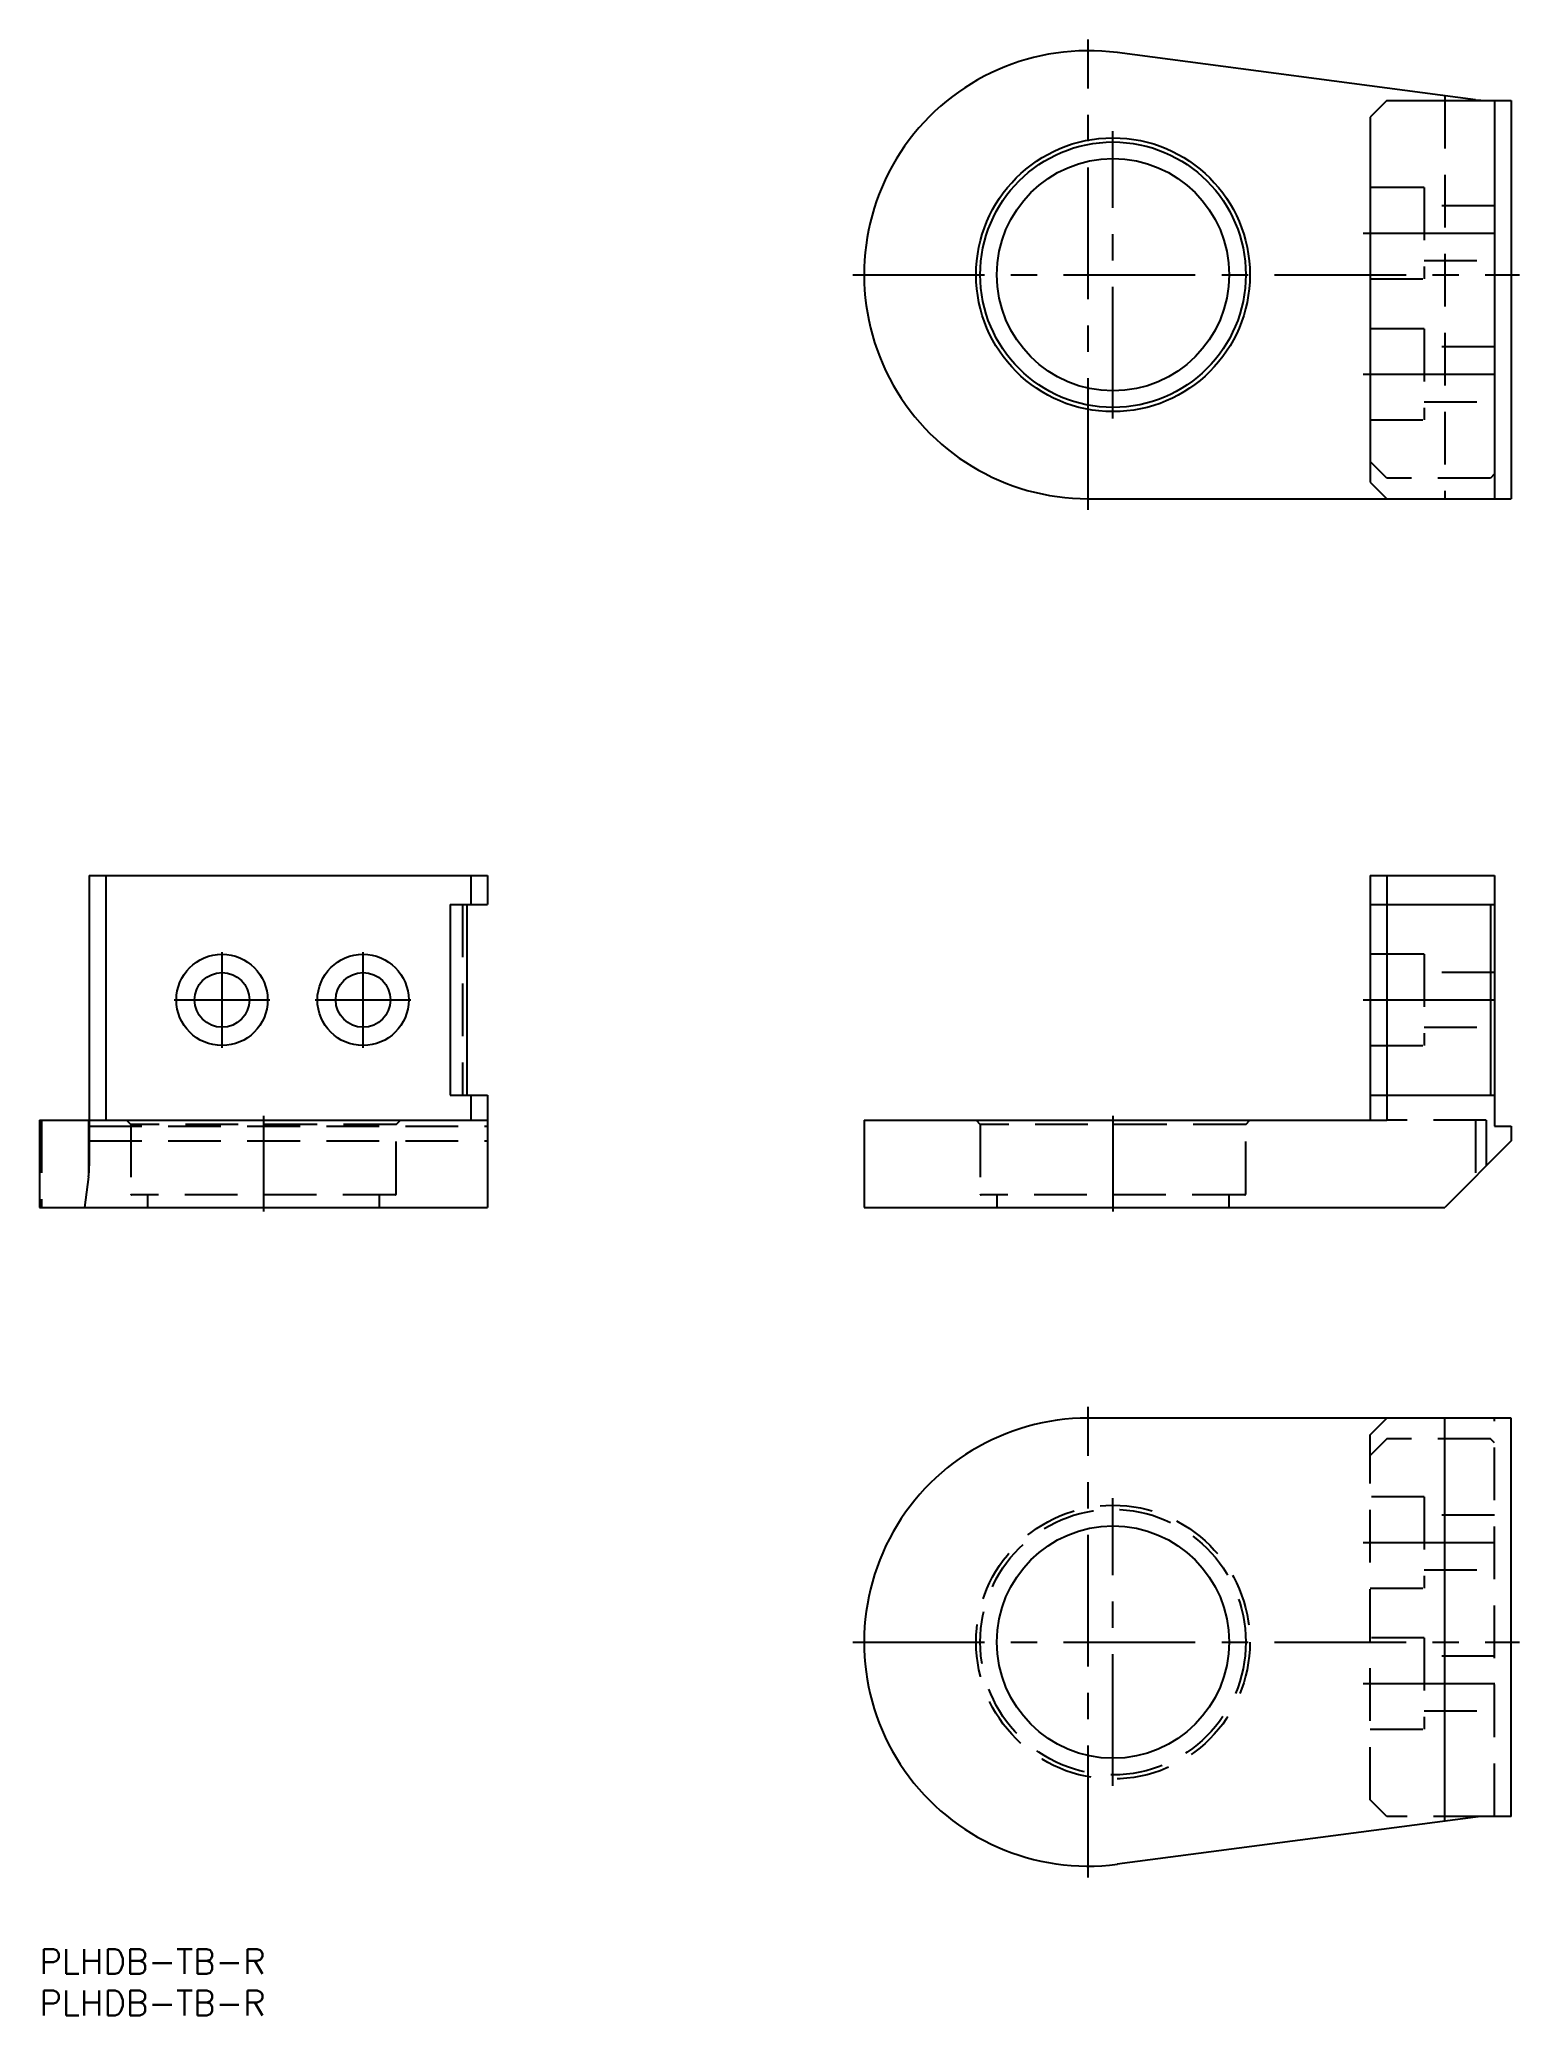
# Model space of a CAD drawing. Extents: x 0 to 178, y -8 to 230.
import ezdxf

# ---------------------------------------------------------------- set-up
doc = ezdxf.new("R2010")
doc.units = 0
doc.header["$LTSCALE"] = 0.5
doc.linetypes.add('CENTER', pattern=[50.8, 31.75, -6.35, 6.35, -6.35])
doc.linetypes.add('DASHED', pattern=[19.05, 12.7, -6.35])
for name, color, linetype in [('MSM_CENTER', 1, 'CENTER'), ('MSM_CONTINUOUS', 7, 'CONTINUOUS'), ('MSM_DASHED', 4, 'DASHED'), ('MSM_PART_NUMBER', 7, 'CONTINUOUS')]:
    doc.layers.add(name, color=color, linetype=linetype)
doc.styles.get("Standard").update_dxf_attribs({"font": 'txt.shx', "height": 3, "bigfont": 'bigfont.shx'})

msp = doc.modelspace()

# ---------------------------------------------------------------- linework, layer by layer
at = {"layer": 'MSM_CENTER'}
for p, q in [((126.4, 173.45), (126.4, 230.15)), ((129.4, 184.47), (129.4, 219.12)), ((159.55, 206.8), (178.25, 206.8)), ((98.05, 201.8), (178.4, 201.8)), ((159.55, 189.8), (178.25, 189.8)), ((22, 108.62), (22, 120.17)), ((39, 108.62), (39, 120.17)), ((16.22, 114.4), (27.78, 114.4)), ((33.23, 114.4), (44.77, 114.4)), ((159.55, 114.4), (178.25, 114.4)), ((27, 100.42), (27, 88.88)), ((129.4, 100.42), (129.4, 88.88)), ((126.4, 8.65), (126.4, 65.35)), ((129.4, 19.68), (129.4, 54.33)), ((159.55, 49), (178.25, 49)), ((98.05, 37), (178.4, 37)), ((159.55, 32), (178.25, 32))]:
    msp.add_line(p, q, dxfattribs=at)
at = {"layer": 'MSM_CONTINUOUS'}
for p, q in [((173.09, 222.89), (129.92, 228.57)), ((162.4, 222.8), (160.4, 220.8)), ((162.4, 222.8), (177.4, 222.8)), ((175.4, 222.8), (175.4, 174.8)), ((177.4, 222.8), (177.4, 174.8)), ((160.4, 220.8), (160.4, 176.8)), ((160.4, 176.8), (162.4, 174.8)), ((126.4, 174.8), (177.4, 174.8)), ((6, 129.4), (6, 99.9)), ((6, 129.4), (54, 129.4)), ((8, 129.4), (8, 99.9)), ((52, 129.4), (52, 125.9)), ((54, 129.4), (54, 125.9)), ((160.4, 129.4), (175.4, 129.4)), ((160.4, 129.4), (160.4, 99.9)), ((162.4, 129.4), (162.4, 99.9)), ((175.4, 129.4), (175.4, 99.2)), ((49.5, 125.9), (54, 125.9)), ((49.5, 125.9), (49.5, 102.9)), ((51.5, 125.9), (51.5, 102.9)), ((160.4, 125.9), (175.4, 125.9)), ((174.9, 125.9), (174.9, 102.9)), ((49.5, 102.9), (54, 102.9)), ((52, 102.9), (52, 99.9)), ((54, 102.9), (54, 89.4)), ((160.4, 102.9), (175.4, 102.9)), ((0, 99.9), (0, 89.4)), ((0, 99.9), (54, 99.9)), ((99.4, 99.9), (99.4, 89.4)), ((99.4, 99.9), (162.4, 99.9)), ((175.4, 99.2), (177.4, 99.2)), ((177.4, 99.2), (177.4, 97.4)), ((177.4, 97.4), (169.4, 89.4)), ((0, 89.4), (54, 89.4)), ((99.4, 89.4), (169.4, 89.4)), ((177.4, 64), (126.4, 64)), ((169.4, 15.43), (169.4, 64)), ((177.4, 16), (177.4, 64)), ((173.09, 15.91), (129.92, 10.23)), ((177.4, 16), (174.4, 16))]:
    msp.add_line(p, q, dxfattribs=at)
for centre, radius in [((129.4, 201.8), 16.5), ((129.4, 201.8), 16), ((129.4, 201.8), 14), ((22, 114.4), 5.5), ((39, 114.4), 5.5), ((22, 114.4), 3.3), ((39, 114.4), 3.3), ((129.4, 37), 14)]:
    msp.add_circle(centre, radius, dxfattribs=at)
for centre, radius, start, end in [((126.4, 201.8), 27, 82.5001, 270), ((174.4, 232.8), 10, 262.5001, 270), ((126.4, 37), 27, 90, 277.4999), ((174.4, 6), 10, 90, 97.4999)]:
    msp.add_arc(centre, radius, start, end, dxfattribs=at)
at = {"layer": 'MSM_DASHED'}
for p, q in [((169.4, 223.37), (169.4, 174.8)), ((166.9, 212.3), (160.4, 212.3)), ((166.9, 212.3), (166.9, 201.3)), ((175.4, 210.1), (166.9, 210.1)), ((166.9, 203.5), (175.4, 203.5)), ((160.4, 201.3), (166.9, 201.3)), ((166.9, 195.3), (160.4, 195.3)), ((166.9, 195.3), (166.9, 184.3)), ((175.4, 193.1), (166.9, 193.1)), ((166.9, 186.5), (175.4, 186.5)), ((160.4, 184.3), (166.9, 184.3)), ((162.4, 177.3), (160.4, 179.3)), ((174.9, 177.3), (162.4, 177.3)), ((175.4, 177.8), (174.9, 177.3)), ((51, 125.9), (51, 102.9)), ((166.9, 119.9), (160.4, 119.9)), ((166.9, 119.9), (166.9, 108.9)), ((175.4, 117.7), (166.9, 117.7)), ((166.9, 111.1), (175.4, 111.1)), ((160.4, 108.9), (166.9, 108.9)), ((0.23, 99.9), (0.23, 89.4)), ((5.91, 99.9), (5.91, 93.09)), ((6, 99.9), (6, 94.4)), ((6, 99.2), (54, 99.2)), ((10.5, 99.9), (11, 99.4)), ((11, 99.4), (11, 91)), ((43, 99.4), (11, 99.4)), ((43, 99.4), (43.5, 99.9)), ((43, 91), (43, 99.4)), ((112.9, 99.9), (113.4, 99.4)), ((113.4, 99.4), (113.4, 91)), ((145.4, 99.4), (113.4, 99.4)), ((145.4, 99.4), (145.9, 99.9)), ((145.4, 91), (145.4, 99.4)), ((174.4, 99.9), (162.4, 99.9)), ((173.09, 99.9), (173.09, 93.09)), ((174.4, 99.9), (174.4, 94.4)), ((6, 97.4), (54, 97.4)), ((5.91, 93.09), (5.43, 89.4)), ((42.9, 90.9), (11.1, 90.9)), ((13, 90.9), (13, 89.4)), ((41, 89.4), (41, 90.9)), ((145.3, 90.9), (113.5, 90.9)), ((115.4, 90.9), (115.4, 89.4)), ((143.4, 89.4), (143.4, 90.9)), ((160.4, 62), (162.4, 64)), ((160.4, 18), (160.4, 62)), ((175.4, 16), (175.4, 64)), ((162.4, 61.5), (160.4, 59.5)), ((174.9, 61.5), (162.4, 61.5)), ((175.4, 61), (174.9, 61.5)), ((166.9, 54.5), (160.4, 54.5)), ((166.9, 54.5), (166.9, 43.5)), ((175.4, 52.3), (166.9, 52.3)), ((166.9, 45.7), (175.4, 45.7)), ((160.4, 43.5), (166.9, 43.5)), ((166.9, 37.5), (160.4, 37.5)), ((166.9, 37.5), (166.9, 26.5)), ((175.4, 35.3), (166.9, 35.3)), ((166.9, 28.7), (175.4, 28.7)), ((160.4, 26.5), (166.9, 26.5)), ((162.4, 16), (160.4, 18)), ((174.4, 16), (162.4, 16))]:
    msp.add_line(p, q, dxfattribs=at)
for radius in [16.5, 16]:
    msp.add_circle((129.4, 37), radius, dxfattribs=at)
for centre, radius, start, end in [((-4, 94.4), 10, 352.5001, 360), ((11.1, 91), 0.1, 180, 270), ((42.9, 91), 0.1, 270, 0), ((113.5, 91), 0.1, 180, 270), ((145.3, 91), 0.1, 270, 0)]:
    msp.add_arc(centre, radius, start, end, dxfattribs=at)

# ---------------------------------------------------------------- texts
at = {"layer": 'MSM_PART_NUMBER'}
for p in [(0, -3), (0, -8)]:
    msp.add_text('PLHDB-TB-R', height=3, dxfattribs=at).set_placement(p)

doc.saveas('drawing.dxf')
